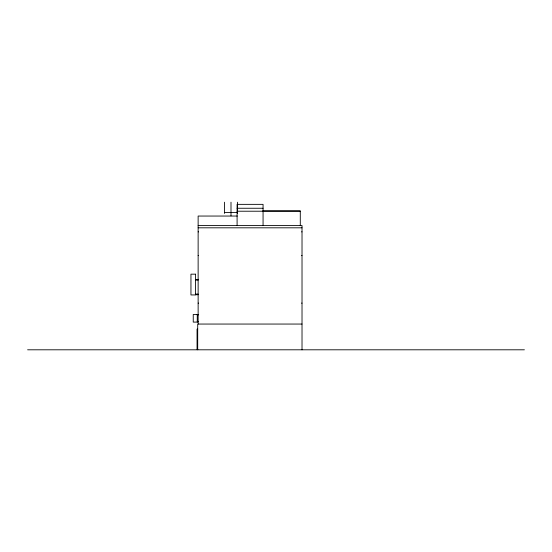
<?xml version="1.0" encoding="UTF-8"?>
<svg xmlns="http://www.w3.org/2000/svg" width="552" height="552" viewBox="0 0 552 552"><rect width="100%" height="100%" fill="white"/><g stroke="black" fill="none" stroke-linecap="round" stroke-linejoin="round"><path stroke-width="0.83" d="M237.305 216.046L198.133 216.046L198.133 324.052L197.699 324.479L197.699 349.802M237.091 208.256L263.062 208.256M262.842 210.85L300.288 210.85L300.288 225.568M237.091 211.216L300.288 211.216M224.505 212.582L237.491 212.582M198.133 225.568L302.02 225.568L302.02 349.802M198.133 227.817L302.02 227.817M198.133 231.854L198.568 231.854M301.585 231.854L302.02 231.854M198.133 255.61L198.568 255.61M301.585 255.61L302.02 255.61M198.133 279.36L198.568 279.36M195.532 279.581L198.133 279.581M195.532 280.119L198.133 280.119M195.532 294.078L198.133 294.078M195.532 294.727L198.133 294.727M198.133 303.117L198.568 303.117M301.585 303.117L302.02 303.117M197.264 314.695L198.133 314.695M197.264 314.964L198.133 314.964M197.264 321.443L198.133 321.443M197.264 321.878L198.133 321.878M198.133 324.052L302.02 324.052M197.699 329.144L197.05 329.144L197.05 349.402L197.809 349.402M27.6 349.802L524.4 349.802M263.062 225.637L263.062 204.357L237.091 204.357L237.091 225.568M237.491 202.198L237.491 213.452M230.998 202.198L230.998 215.832M224.505 202.198L224.505 213.452M195.532 274.165L190.951 274.165L190.951 294.947L195.532 294.947L195.532 274.165M197.264 314.481L193.241 314.481L193.241 322.099L197.264 322.099L197.264 314.481"/></g></svg>
